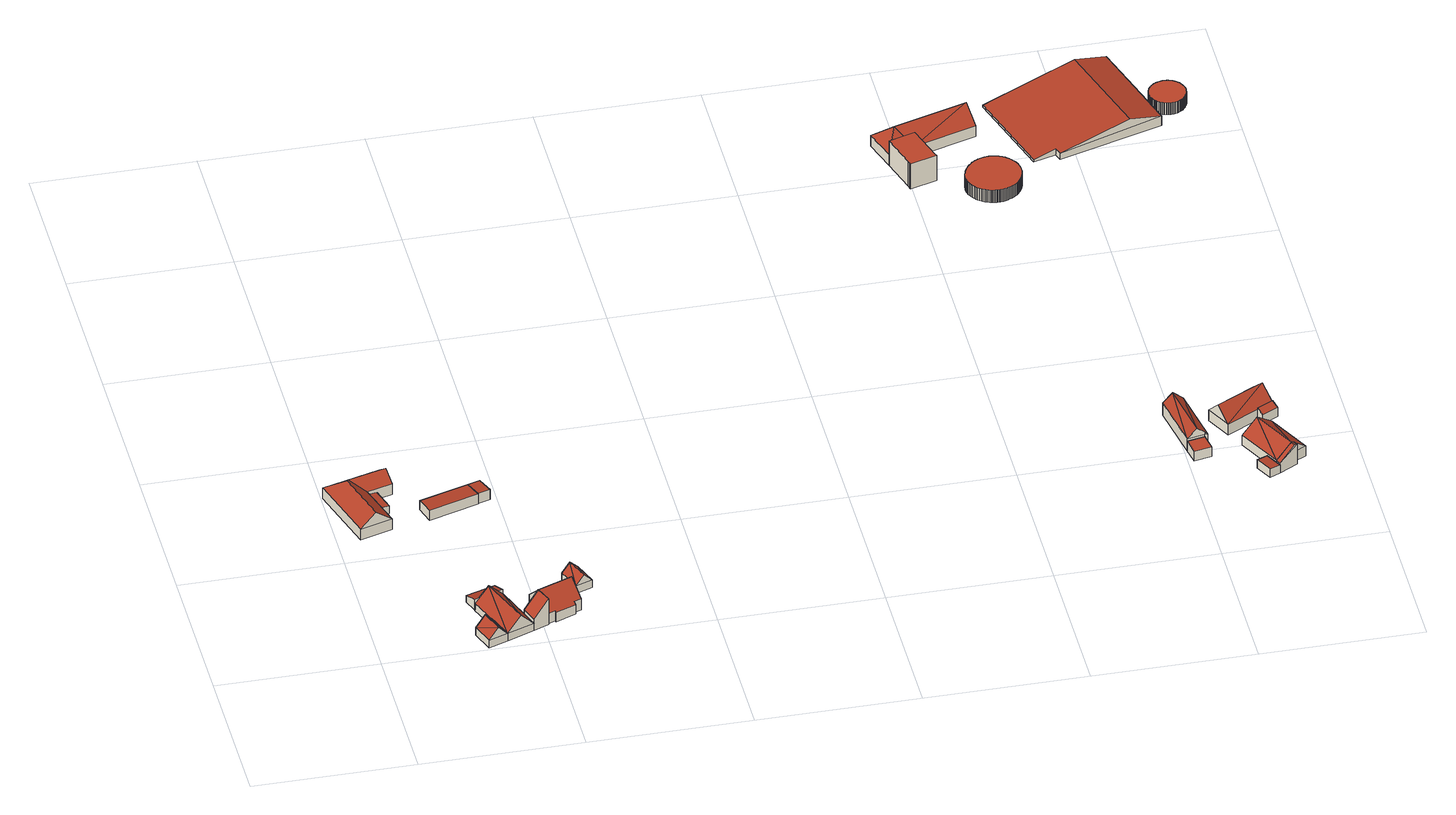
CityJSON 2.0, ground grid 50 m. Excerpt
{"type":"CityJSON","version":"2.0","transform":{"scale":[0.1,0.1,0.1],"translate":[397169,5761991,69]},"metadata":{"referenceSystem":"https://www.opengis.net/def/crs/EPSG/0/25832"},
"CityObjects":{
"building1":{"type":"Building","attributes":{"Gemeindeschluessel":"05566004","Geometrietyp2DReferenz":"3000","function":"31001_1100","roofType":"5000","measuredHeight":7.97},"address":[{"country":"Germany","locality":"Altenberge","thoroughfareNumber":"127","thoroughfareName":"Waltrup"}],"geometry":[{"type":"Solid","lod":"2","boundaries":[[[[0,1,2,3]],[[4,5,1,0]],[[6,7,5,4]],[[8,9,7,6]],[[10,11,9,8]],[[3,2,11,10]],[[12,13,10,8,14]],[[14,8,6,15]],[[6,4,15]],[[14,15,4,0,12]],[[12,0,3,13]],[[3,10,13]],[[1,5,7,9,11,2]]]],"semantics":{"surfaces":[{"type":"WallSurface"},{"type":"RoofSurface"},{"type":"GroundSurface"}],"values":[[0,0,0,0,0,0,1,1,0,1,1,0,2]]}}]},
"building2":{"type":"Building","attributes":{"Gemeindeschluessel":"05566004","Geometrietyp2DReferenz":"3000","function":"51009_1610","roofType":"2100","measuredHeight":2.98},"geometry":[{"type":"Solid","lod":"2","boundaries":[[[[16,17,9,18]],[[19,20,17,16]],[[21,22,20,19]],[[18,9,22,21]],[[19,16,18,21]],[[17,20,22,9]]]],"semantics":{"surfaces":[{"type":"WallSurface"},{"type":"RoofSurface"},{"type":"GroundSurface"}],"values":[[0,0,0,0,1,2]]}}]},
"building3":{"type":"Building","attributes":{"Gemeindeschluessel":"05566004","Geometrietyp2DReferenz":"3000","function":"31001_2700","roofType":"2100","measuredHeight":3.98},"geometry":[{"type":"Solid","lod":"2","boundaries":[[[[23,24,25,26]],[[27,28,24,23]],[[29,30,28,27]],[[26,25,30,29]],[[27,23,26,29]],[[24,28,30,25]]]],"semantics":{"surfaces":[{"type":"WallSurface"},{"type":"RoofSurface"},{"type":"GroundSurface"}],"values":[[0,0,0,0,1,2]]}}]},
"building4":{"type":"Building","attributes":{"Gemeindeschluessel":"05566004","Geometrietyp2DReferenz":"3000","function":"31001_2700"},"children":["building4-1","building4-2","building4-3"]},
"building4-1":{"type":"BuildingPart","attributes":{"roofType":"2100","measuredHeight":9.41},"parents":["building4"],"geometry":[{"type":"Solid","lod":"2","boundaries":[[[[31,32,33,34,35]],[[36,37,38,39,40]],[[35,34,37,36]],[[40,31,35,36]],[[33,38,37,34]],[[32,31,40,39]],[[33,32,39,38]]]],"semantics":{"surfaces":[{"type":"WallSurface"},{"type":"RoofSurface"},{"type":"GroundSurface"},{"type":"ClosureSurface"}],"values":[[0,0,0,1,2,0,3]]}}]},
"building4-2":{"type":"BuildingPart","attributes":{"roofType":"3100","measuredHeight":6.26},"parents":["building4"],"geometry":[{"type":"Solid","lod":"2","boundaries":[[[[41,42,43,44,45]],[[46,47,42,41]],[[48,49,50,47,46]],[[45,51,41]],[[46,52,48]],[[45,48,52]],[[52,51,45]],[[51,52,46]],[[46,41,51]],[[43,42,47,50]],[[49,48,45,44]],[[50,49,44,43]]]],"semantics":{"surfaces":[{"type":"WallSurface"},{"type":"RoofSurface"},{"type":"GroundSurface"},{"type":"ClosureSurface"}],"values":[[0,0,0,0,0,1,1,1,1,2,0,3]]}}]},
"building4-3":{"type":"BuildingPart","attributes":{"roofType":"3100","measuredHeight":7.35},"parents":["building4"],"geometry":[{"type":"Solid","lod":"2","boundaries":[[[[44,43,33,32]],[[53,54,55,56]],[[32,57,44]],[[56,58,53]],[[57,32,39,53]],[[53,58,57]],[[44,57,58]],[[58,56,49,44]],[[38,33,43,50,55,54]],[[54,53,39,38]],[[38,39,32,33]],[[50,49,56,55]],[[43,44,49,50]]]],"semantics":{"surfaces":[{"type":"WallSurface"},{"type":"RoofSurface"},{"type":"GroundSurface"},{"type":"ClosureSurface"}],"values":[[0,0,0,0,1,1,1,1,2,0,3,0,3]]}}]},
"building5":{"type":"Building","attributes":{"Gemeindeschluessel":"05566004","Geometrietyp2DReferenz":"3000","function":"31001_2700","roofType":"2100","measuredHeight":3.62},"geometry":[{"type":"Solid","lod":"2","boundaries":[[[[59,60,61,62]],[[63,64,60,59]],[[65,66,64,63]],[[62,61,66,65]],[[63,59,62,65]],[[60,64,66,61]]]],"semantics":{"surfaces":[{"type":"WallSurface"},{"type":"RoofSurface"},{"type":"GroundSurface"}],"values":[[0,0,0,0,1,2]]}}]},
"building6":{"type":"Building","attributes":{"Gemeindeschluessel":"05566004","Geometrietyp2DReferenz":"3000","function":"31001_1000","roofType":"3100","measuredHeight":8.98},"geometry":[{"type":"Solid","lod":"2","boundaries":[[[[67,68,69,70]],[[71,72,68,67]],[[73,74,72,71]],[[75,76,74,73]],[[77,78,76,75]],[[79,80,78,77]],[[81,82,80,79]],[[83,84,82,81]],[[85,86,84,83]],[[87,88,86,85]],[[89,90,88,87]],[[91,92,90,89]],[[93,94,92,91]],[[95,96,94,93]],[[70,69,96,95]],[[89,87,85,83,81,79,77,75,91]],[[73,71,67,70,95,93,91,75]],[[68,72,74,76,78,80,82,84,86,88,90,92,94,96,69]]]],"semantics":{"surfaces":[{"type":"WallSurface"},{"type":"RoofSurface"},{"type":"GroundSurface"}],"values":[[0,0,0,0,0,0,0,0,0,0,0,0,0,0,0,1,1,2]]}}]},
"building7":{"type":"Building","attributes":{"Gemeindeschluessel":"05566004","Geometrietyp2DReferenz":"3000","function":"31001_2700","roofType":"2100","measuredHeight":3.53},"geometry":[{"type":"Solid","lod":"2","boundaries":[[[[97,98,99,100]],[[101,102,98,97]],[[62,103,102,101]],[[100,99,103,62]],[[101,97,100,62]],[[98,102,103,99]]]],"semantics":{"surfaces":[{"type":"WallSurface"},{"type":"RoofSurface"},{"type":"GroundSurface"}],"values":[[0,0,0,0,1,2]]}}]},
"building8":{"type":"Building","attributes":{"Gemeindeschluessel":"05566004","Geometrietyp2DReferenz":"3000","function":"31001_2460","roofType":"3100","measuredHeight":5.51},"geometry":[{"type":"Solid","lod":"2","boundaries":[[[[104,105,106,107]],[[108,109,105,104]],[[110,111,109,108]],[[107,106,111,110]],[[104,112,108]],[[110,113,107]],[[112,104,107]],[[107,113,112]],[[108,112,113]],[[113,110,108]],[[105,109,111,106]]]],"semantics":{"surfaces":[{"type":"WallSurface"},{"type":"RoofSurface"},{"type":"GroundSurface"}],"values":[[0,0,0,0,0,0,1,1,1,1,2]]}}]},
"building9":{"type":"Building","attributes":{"name":"Rickels","Gemeindeschluessel":"05566004","Geometrietyp2DReferenz":"3000","function":"31001_1100","roofType":"9999","measuredHeight":9},"address":[{"country":"Germany","locality":"Altenberge","thoroughfareNumber":"126","thoroughfareName":"Waltrup"}],"geometry":[{"type":"Solid","lod":"2","boundaries":[[[[114,115,116,117,118,119,120,121,122]],[[120,123,124,121]],[[119,125,123,120]],[[118,126,125,119]],[[117,127,126,118]],[[116,128,127,117]],[[115,129,128,116]],[[114,130,129,115]],[[122,131,130,114]],[[121,124,131,122]],[[123,125,126,127,128,129,130,131,124]]]],"semantics":{"surfaces":[{"type":"RoofSurface"},{"type":"WallSurface"},{"type":"GroundSurface"}],"values":[[0,1,1,1,1,1,1,1,1,1,2]]}}]},
"building10":{"type":"Building","attributes":{"Gemeindeschluessel":"05566004","Geometrietyp2DReferenz":"3000","function":"31001_2460","roofType":"1000","measuredHeight":3.46},"geometry":[{"type":"Solid","lod":"2","boundaries":[[[[132,133,134,135]],[[136,137,133,132]],[[138,139,137,136]],[[135,134,139,138]],[[136,132,135,138]],[[133,137,139,134]]]],"semantics":{"surfaces":[{"type":"WallSurface"},{"type":"RoofSurface"},{"type":"GroundSurface"}],"values":[[0,0,0,0,1,2]]}}]},
"building11":{"type":"Building","attributes":{"Gemeindeschluessel":"05566004","Geometrietyp2DReferenz":"3000","function":"31001_2700","roofType":"3100","measuredHeight":7.21},"geometry":[{"type":"Solid","lod":"2","boundaries":[[[[140,141,142,143]],[[144,145,141,140]],[[146,133,145,144]],[[147,134,133,146]],[[143,142,134,147]],[[148,149,147]],[[143,147,149]],[[150,144,140,148]],[[149,148,140]],[[150,148,147,146]],[[150,146,144]],[[149,140,143]],[[141,145,133,134,142]]]],"semantics":{"surfaces":[{"type":"WallSurface"},{"type":"RoofSurface"},{"type":"GroundSurface"}],"values":[[0,0,0,0,0,1,1,1,1,0,0,0,2]]}}]},
"building12":{"type":"Building","attributes":{"Gemeindeschluessel":"05566004","Geometrietyp2DReferenz":"3000","function":"31001_2700","roofType":"5000","measuredHeight":8.75},"geometry":[{"type":"Solid","lod":"2","boundaries":[[[[151,152,153,154]],[[155,156,152,151]],[[157,158,156,155]],[[159,160,158,157]],[[154,153,160,159]],[[161,154,162]],[[159,157,163]],[[159,163,162]],[[162,154,159]],[[162,163,155]],[[161,162,155]],[[155,151,161]],[[154,161,151]],[[155,163,157]],[[152,156,158,160,153]]]],"semantics":{"surfaces":[{"type":"WallSurface"},{"type":"RoofSurface"},{"type":"GroundSurface"}],"values":[[0,0,0,0,0,1,1,1,1,1,1,1,0,0,2]]}}]},
"building13":{"type":"Building","attributes":{"Gemeindeschluessel":"05566004","Geometrietyp2DReferenz":"3000","function":"51003_1201","roofType":"1000","measuredHeight":4.33},"geometry":[{"type":"Solid","lod":"2","boundaries":[[[[164,165,166,167]],[[168,169,165,164]],[[170,171,169,168]],[[172,173,171,170]],[[174,175,173,172]],[[176,177,175,174]],[[178,179,177,176]],[[180,181,179,178]],[[182,183,181,180]],[[184,185,183,182]],[[186,187,185,184]],[[188,189,187,186]],[[190,191,189,188]],[[192,193,191,190]],[[194,195,193,192]],[[196,197,195,194]],[[198,199,197,196]],[[200,201,199,198]],[[202,203,201,200]],[[204,205,203,202]],[[206,207,205,204]],[[208,209,207,206]],[[210,211,209,208]],[[212,213,211,210]],[[214,215,213,212]],[[216,217,215,214]],[[218,219,217,216]],[[220,221,219,218]],[[222,223,221,220]],[[224,225,223,222]],[[226,227,225,224]],[[228,229,227,226]],[[230,231,229,228]],[[232,233,231,230]],[[234,235,233,232]],[[236,237,235,234]],[[238,239,237,236]],[[240,241,239,238]],[[242,243,241,240]],[[244,245,243,242]],[[246,247,245,244]],[[248,249,247,246]],[[250,251,249,248]],[[252,253,251,250]],[[254,255,253,252]],[[256,257,255,254]],[[258,259,257,256]],[[260,261,259,258]],[[262,263,261,260]],[[264,265,263,262]],[[266,267,265,264]],[[268,269,267,266]],[[270,271,269,268]],[[272,273,271,270]],[[274,275,273,272]],[[276,277,275,274]],[[278,279,277,276]],[[280,281,279,278]],[[282,283,281,280]],[[284,285,283,282]],[[286,287,285,284]],[[288,289,287,286]],[[290,291,289,288]],[[292,293,291,290]],[[294,295,293,292]],[[296,297,295,294]],[[298,299,297,296]],[[300,301,299,298]],[[302,303,301,300]],[[304,305,303,302]],[[306,307,305,304]],[[308,309,307,306]],[[310,311,309,308]],[[312,313,311,310]],[[314,315,313,312]],[[316,317,315,314]],[[318,319,317,316]],[[320,321,319,318]],[[322,323,321,320]],[[324,325,323,322]],[[326,327,325,324]],[[328,329,327,326]],[[330,331,329,328]],[[332,333,331,330]],[[334,335,333,332]],[[336,337,335,334]],[[338,339,337,336]],[[340,341,339,338]],[[342,343,341,340]],[[344,345,343,342]],[[346,347,345,344]],[[348,349,347,346]],[[350,351,349,348]],[[352,353,351,350]],[[354,355,353,352]],[[356,357,355,354]],[[358,359,357,356]],[[360,361,359,358]],[[362,363,361,360]],[[167,166,363,362]],[[360,358,356,354,352,350,348,346,344,342,340,338,336,334,332,330,328,326,324,322,320,318,316,314,312,310,308,306,304,302,300,298,296,294,292,290,288,286,284,282,280,278,276,274,272,270,268,266,264,262,260,258,256,254,252,250,248,246,244,242,240,238,236,234,232,230,228,226,224,222,220,218,216,214,212,210,208,206,204,202,200,198,196,194,192,190,188,186,184,182,180,178,176,174,172,170,168,164,167,362]],[[165,169,171,173,175,177,179,181,183,185,187,189,191,193,195,197,199,201,203,205,207,209,211,213,215,217,219,221,223,225,227,229,231,233,235,237,239,241,243,245,247,249,251,253,255,257,259,261,263,265,267,269,271,273,275,277,279,281,283,285,287,289,291,293,295,297,299,301,303,305,307,309,311,313,315,317,319,321,323,325,327,329,331,333,335,337,339,341,343,345,347,349,351,353,355,357,359,361,363,166]]]],"semantics":{"surfaces":[{"type":"WallSurface"},{"type":"RoofSurface"},{"type":"GroundSurface"}],"values":[[0,0,0,0,0,0,0,0,0,0,0,0,0,0,0,0,0,0,0,0,0,0,0,0,0,0,0,0,0,0,0,0,0,0,0,0,0,0,0,0,0,0,0,0,0,0,0,0,0,0,0,0,0,0,0,0,0,0,0,0,0,0,0,0,0,0,0,0,0,0,0,0,0,0,0,0,0,0,0,0,0,0,0,0,0,0,0,0,0,0,0,0,0,0,0,0,0,0,0,0,1,2]]}}]},
"building14":{"type":"Building","attributes":{"Gemeindeschluessel":"05566004","Geometrietyp2DReferenz":"3000","function":"51009_1610","roofType":"2100","measuredHeight":3.12},"geometry":[{"type":"Solid","lod":"2","boundaries":[[[[364,365,366,367]],[[368,369,365,364]],[[370,371,369,368]],[[367,366,371,370]],[[368,364,367,370]],[[365,369,371,366]]]],"semantics":{"surfaces":[{"type":"WallSurface"},{"type":"RoofSurface"},{"type":"GroundSurface"}],"values":[[0,0,0,0,1,2]]}}]},
"building15":{"type":"Building","attributes":{"Gemeindeschluessel":"05566004","Geometrietyp2DReferenz":"3000","function":"31001_1100"},"address":[{"country":"Germany","locality":"Altenberge","thoroughfareNumber":"129","thoroughfareName":"Waltrup"}],"children":["building15-1","building15-2"]},
"building15-1":{"type":"BuildingPart","attributes":{"roofType":"3100","measuredHeight":7.49},"parents":["building15"],"geometry":[{"type":"Solid","lod":"2","boundaries":[[[[372,373,374,375,376,377]],[[378,369,373,372]],[[379,380,369,378]],[[372,381,378]],[[377,382,383,381,372]],[[378,381,383,384,379]],[[373,369,380,374]],[[385,377,376]],[[380,379,384,375,374]],[[384,385,376,375]],[[377,385,382]],[[382,385,384,383]]]],"semantics":{"surfaces":[{"type":"WallSurface"},{"type":"RoofSurface"},{"type":"GroundSurface"},{"type":"ClosureSurface"}],"values":[[0,0,0,0,1,1,2,0,3,3,0,3]]}}]},
"building15-2":{"type":"BuildingPart","attributes":{"roofType":"3100","measuredHeight":7.6},"parents":["building15"],"geometry":[{"type":"Solid","lod":"2","boundaries":[[[[375,374,386,387]],[[388,389,380,379,390]],[[391,392,389,388]],[[387,386,392,391]],[[393,382,385,376,387,391]],[[394,393,391]],[[393,394,390]],[[388,390,394]],[[376,375,387]],[[391,388,394]],[[374,380,389,392,386]],[[384,390,379]],[[374,375,384,379,380]],[[383,382,393,390,384]],[[375,376,385,384]],[[385,382,383,384]]]],"semantics":{"surfaces":[{"type":"WallSurface"},{"type":"RoofSurface"},{"type":"GroundSurface"},{"type":"ClosureSurface"}],"values":[[0,0,0,0,1,1,1,1,0,0,2,0,3,0,3,3]]}}]},
"building16":{"type":"Building","attributes":{"Gemeindeschluessel":"05566004","Geometrietyp2DReferenz":"3000","function":"31001_2700"},"children":["building16-1","building16-2"]},
"building16-1":{"type":"BuildingPart","attributes":{"roofType":"2100","measuredHeight":4.46},"parents":["building16"],"geometry":[{"type":"Solid","lod":"2","boundaries":[[[[395,396,397,398,399]],[[400,401,402,403,404]],[[399,398,401,400]],[[404,395,399,400]],[[397,402,401,398]],[[396,395,404,403]],[[402,397,396,403]]]],"semantics":{"surfaces":[{"type":"WallSurface"},{"type":"RoofSurface"},{"type":"GroundSurface"},{"type":"ClosureSurface"}],"values":[[0,0,0,1,2,0,3]]}}]},
"building16-2":{"type":"BuildingPart","attributes":{"roofType":"3100","measuredHeight":8.21},"parents":["building16"],"geometry":[{"type":"Solid","lod":"2","boundaries":[[[[403,402,405,406]],[[407,408,397,396]],[[409,410,408,407]],[[406,405,410,409]],[[411,412,406]],[[406,409,411]],[[407,396,403,412]],[[412,411,407]],[[411,409,407]],[[412,403,406]],[[402,397,408,410,405]],[[402,403,396,397]]]],"semantics":{"surfaces":[{"type":"WallSurface"},{"type":"RoofSurface"},{"type":"GroundSurface"},{"type":"ClosureSurface"}],"values":[[0,0,0,0,1,1,1,1,0,0,2,3]]}}]},
"building17":{"type":"Building","attributes":{"Gemeindeschluessel":"05566004","Geometrietyp2DReferenz":"3000","function":"31001_2700","roofType":"5000","measuredHeight":6.17},"geometry":[{"type":"Solid","lod":"2","boundaries":[[[[413,414,415,416]],[[417,418,414,413]],[[419,420,418,417]],[[421,422,420,419]],[[423,424,422,421]],[[416,415,424,423]],[[419,417,425,426]],[[426,425,413,416,423,421]],[[413,425,417]],[[419,426,421]],[[414,418,420,422,424,415]]]],"semantics":{"surfaces":[{"type":"WallSurface"},{"type":"RoofSurface"},{"type":"GroundSurface"}],"values":[[0,0,0,0,0,0,1,1,0,0,2]]}}]},
"building18":{"type":"Building","attributes":{"Gemeindeschluessel":"05566004","Geometrietyp2DReferenz":"3000","function":"51003_1201","roofType":"1000","measuredHeight":4.22},"geometry":[{"type":"Solid","lod":"2","boundaries":[[[[427,428,429,430]],[[431,432,428,427]],[[433,434,432,431]],[[435,436,434,433]],[[437,438,436,435]],[[439,440,438,437]],[[441,442,440,439]],[[443,444,442,441]],[[445,446,444,443]],[[447,448,446,445]],[[449,450,448,447]],[[451,452,450,449]],[[453,454,452,451]],[[455,456,454,453]],[[457,458,456,455]],[[459,460,458,457]],[[461,462,460,459]],[[463,464,462,461]],[[465,466,464,463]],[[467,468,466,465]],[[469,470,468,467]],[[471,472,470,469]],[[473,474,472,471]],[[475,476,474,473]],[[477,478,476,475]],[[479,480,478,477]],[[481,482,480,479]],[[483,484,482,481]],[[485,486,484,483]],[[487,488,486,485]],[[489,490,488,487]],[[491,492,490,489]],[[493,494,492,491]],[[495,496,494,493]],[[497,498,496,495]],[[499,500,498,497]],[[501,502,500,499]],[[503,504,502,501]],[[505,506,504,503]],[[507,508,506,505]],[[509,510,508,507]],[[511,512,510,509]],[[513,514,512,511]],[[515,516,514,513]],[[517,518,516,515]],[[519,520,518,517]],[[521,522,520,519]],[[523,524,522,521]],[[525,526,524,523]],[[527,528,526,525]],[[529,530,528,527]],[[531,532,530,529]],[[533,534,532,531]],[[535,536,534,533]],[[537,538,536,535]],[[539,540,538,537]],[[541,542,540,539]],[[543,544,542,541]],[[545,546,544,543]],[[547,548,546,545]],[[549,550,548,547]],[[551,552,550,549]],[[553,554,552,551]],[[555,556,554,553]],[[557,558,556,555]],[[559,560,558,557]],[[561,562,560,559]],[[563,564,562,561]],[[565,566,564,563]],[[567,568,566,565]],[[569,570,568,567]],[[571,572,570,569]],[[573,574,572,571]],[[575,576,574,573]],[[577,578,576,575]],[[579,580,578,577]],[[581,582,580,579]],[[583,584,582,581]],[[585,586,584,583]],[[587,588,586,585]],[[589,590,588,587]],[[591,592,590,589]],[[593,594,592,591]],[[595,596,594,593]],[[597,598,596,595]],[[599,600,598,597]],[[601,602,600,599]],[[603,604,602,601]],[[605,606,604,603]],[[607,608,606,605]],[[609,610,608,607]],[[611,612,610,609]],[[613,614,612,611]],[[615,616,614,613]],[[617,618,616,615]],[[619,620,618,617]],[[621,622,620,619]],[[623,624,622,621]],[[625,626,624,623]],[[627,628,626,625]],[[430,429,628,627]],[[625,623,621,619,617,615,613,611,609,607,605,603,601,599,597,595,593,591,589,587,585,583,581,579,577,575,573,571,569,567,565,563,561,559,557,555,553,551,549,547,545,543,541,539,537,535,533,531,529,527,525,523,521,519,517,515,513,511,509,507,505,503,501,499,497,495,493,491,489,487,485,483,481,479,477,475,473,471,469,467,465,463,461,459,457,455,453,451,449,447,445,443,441,439,437,435,433,431,427,430,627]],[[428,432,434,436,438,440,442,444,446,448,450,452,454,456,458,460,462,464,466,468,470,472,474,476,478,480,482,484,486,488,490,492,494,496,498,500,502,504,506,508,510,512,514,516,518,520,522,524,526,528,530,532,534,536,538,540,542,544,546,548,550,552,554,556,558,560,562,564,566,568,570,572,574,576,578,580,582,584,586,588,590,592,594,596,598,600,602,604,606,608,610,612,614,616,618,620,622,624,626,628,429]]]],"semantics":{"surfaces":[{"type":"WallSurface"},{"type":"RoofSurface"},{"type":"GroundSurface"}],"values":[[0,0,0,0,0,0,0,0,0,0,0,0,0,0,0,0,0,0,0,0,0,0,0,0,0,0,0,0,0,0,0,0,0,0,0,0,0,0,0,0,0,0,0,0,0,0,0,0,0,0,0,0,0,0,0,0,0,0,0,0,0,0,0,0,0,0,0,0,0,0,0,0,0,0,0,0,0,0,0,0,0,0,0,0,0,0,0,0,0,0,0,0,0,0,0,0,0,0,0,0,0,1,2]]}}]}
},
"vertices":[
[4,818,50],[4,818,12],[69,597,12],[69,597,50],[184,868,50],[184,868,12],[206,793,50],[206,793,12],[127,771,50],[127,771,12],[170,627,50],[170,627,12],[69,782,91],[119,612,92],[78,798,81],[195,831,81],
[156,779,39],[156,779,12],[127,771,42],[178,706,39],[178,706,12],[149,697,42],[149,697,12],
[410,225,49],[410,225,10],[395,268,10],[395,268,35],[321,196,49],[321,196,10],[305,239,35],[305,239,10],
[468,64,49],[468,64,35],[468,64,9],[516,82,9],[516,82,103],[496,132,103],[496,132,9],[450,115,9],[450,115,35],[450,115,50],
[323,8,36],[323,8,9],[383,31,9],[383,31,35],[383,31,36],[298,78,36],[298,78,9],[357,100,36],[357,100,35],[357,100,9],[353,19,71],[328,89,71],
[410,225,35],[410,225,9],[321,196,9],[321,196,35],[426,47,82],[366,211,82],
[439,690,52],[439,690,16],[420,747,16],[420,747,48],[285,642,52],[285,642,16],[267,700,48],[267,700,16],
[538,86,46],[538,86,13],[602,110,13],[602,110,46],[537,90,50],[537,90,13],[516,82,50],[516,82,13],[497,132,103],[497,132,13],[496,132,102],[496,132,13],[479,178,54],[479,178,13],[514,192,53],[514,192,13],[511,199,46],[511,199,13],[548,213,46],[548,213,13],[551,206,53],[551,206,13],[586,219,53],[586,219,13],[604,173,103],[604,173,13],[622,126,53],[622,126,13],[600,118,53],[600,118,13],
[477,702,53],[477,702,17],[458,759,17],[458,759,48],[439,690,53],[439,690,17],[420,747,17],
[676,223,43],[676,223,16],[649,295,16],[649,295,43],[624,204,43],[624,204,16],[597,275,43],[597,275,16],[650,214,71],[623,285,71],
[1989,1903,119],[1988,1902,119],[1990,1898,119],[2073,1923,119],[2072,1927,119],[2071,1927,119],[2035,2047,119],[1953,2022,119],[1986,1913,119],[2035,2047,29],[1953,2022,29],[2071,1927,29],[2072,1927,29],[2073,1923,29],[1990,1898,29],[1988,1902,29],[1989,1903,29],[1986,1913,29],
[2562,515,48],[2562,515,13],[2507,505,13],[2507,505,48],[2571,462,48],[2571,462,13],[2517,452,48],[2517,452,13],
[2539,702,56],[2539,702,13],[2475,691,13],[2475,691,56],[2571,516,56],[2571,516,13],[2562,515,56],[2507,505,56],[2539,511,85],[2507,696,85],[2562,515,65],
[1922,2125,68],[1922,2125,30],[1953,2022,30],[1953,2022,68],[2198,2208,68],[2198,2208,30],[2229,2105,68],[2229,2105,30],[2035,2047,68],[2035,2047,30],[1922,2125,69],[1983,2088,118],[2213,2157,118],
[2144,1857,76],[2144,1857,32],[2144,1851,32],[2144,1851,76],[2145,1863,76],[2145,1863,32],[2145,1868,76],[2145,1868,32],[2146,1874,76],[2146,1874,32],[2148,1879,76],[2148,1879,32],[2149,1883,76],[2149,1883,32],[2151,1888,76],[2151,1888,32],[2153,1892,76],[2153,1892,32],[2155,1896,76],[2155,1896,32],[2157,1900,76],[2157,1900,32],[2159,1903,76],[2159,1903,32],[2162,1907,76],[2162,1907,32],[2164,1910,76],[2164,1910,32],[2167,1913,76],[2167,1913,32],[2170,1916,76],[2170,1916,32],[2173,1919,76],[2173,1919,32],[2176,1922,76],[2176,1922,32],[2180,1926,76],[2180,1926,32],[2184,1929,76],[2184,1929,32],[2188,1931,76],[2188,1931,32],[2193,1934,76],[2193,1934,32],[2198,1937,76],[2198,1937,32],[2204,1939,76],[2204,1939,32],[2209,1941,76],[2209,1941,32],[2214,1942,76],[2214,1942,32],[2219,1943,76],[2219,1943,32],[2226,1944,76],[2226,1944,32],[2232,1944,76],[2232,1944,32],[2239,1944,76],[2239,1944,32],[2245,1943,76],[2245,1943,32],[2250,1942,76],[2250,1942,32],[2256,1940,76],[2256,1940,32],[2261,1938,76],[2261,1938,32],[2266,1936,76],[2266,1936,32],[2270,1934,76],[2270,1934,32],[2274,1931,76],[2274,1931,32],[2278,1929,76],[2278,1929,32],[2281,1926,76],[2281,1926,32],[2285,1923,76],[2285,1923,32],[2288,1921,76],[2288,1921,32],[2290,1918,76],[2290,1918,32],[2293,1915,76],[2293,1915,32],[2295,1912,76],[2295,1912,32],[2297,1909,76],[2297,1909,32],[2300,1906,76],[2300,1906,32],[2302,1902,76],[2302,1902,32],[2304,1898,76],[2304,1898,32],[2306,1894,76],[2306,1894,32],[2308,1890,76],[2308,1890,32],[2309,1885,76],[2309,1885,32],[2310,1880,76],[2310,1880,32],[2311,1875,76],[2311,1875,32],[2312,1869,76],[2312,1869,32],[2312,1863,76],[2312,1863,32],[2312,1857,76],[2312,1857,32],[2312,1851,76],[2312,1851,32],[2310,1845,76],[2310,1845,32],[2309,1838,76],[2309,1838,32],[2307,1833,76],[2307,1833,32],[2305,1827,76],[2305,1827,32],[2301,1821,76],[2301,1821,32],[2298,1815,76],[2298,1815,32],[2294,1809,76],[2294,1809,32],[2289,1804,76],[2289,1804,32],[2285,1799,76],[2285,1799,32],[2280,1795,76],[2280,1795,32],[2275,1792,76],[2275,1792,32],[2270,1789,76],[2270,1789,32],[2265,1786,76],[2265,1786,32],[2260,1784,76],[2260,1784,32],[2255,1782,76],[2255,1782,32],[2250,1780,76],[2250,1780,32],[2246,1779,76],[2246,1779,32],[2241,1778,76],[2241,1778,32],[2237,1778,76],[2237,1778,32],[2232,1777,76],[2232,1777,32],[2228,1777,76],[2228,1777,32],[2224,1777,76],[2224,1777,32],[2221,1777,76],[2221,1777,32],[2217,1778,76],[2217,1778,32],[2213,1778,76],[2213,1778,32],[2209,1779,76],[2209,1779,32],[2205,1780,76],[2205,1780,32],[2201,1781,76],[2201,1781,32],[2196,1783,76],[2196,1783,32],[2192,1785,76],[2192,1785,32],[2187,1787,76],[2187,1787,32],[2183,1790,76],[2183,1790,32],[2178,1793,76],[2178,1793,32],[2174,1796,76],[2174,1796,32],[2169,1800,76],[2169,1800,32],[2165,1804,76],[2165,1804,32],[2161,1809,76],[2161,1809,32],[2157,1814,76],[2157,1814,32],[2153,1820,76],[2153,1820,32],[2150,1826,76],[2150,1826,32],[2148,1833,76],[2148,1833,32],[2146,1839,76],[2146,1839,32],[2144,1846,76],[2144,1846,32],
[2718,381,52],[2718,381,24],[2685,364,24],[2685,364,55],[2745,328,52],[2745,328,24],[2712,312,55],[2712,312,24],
[2803,358,95],[2803,358,24],[2796,372,24],[2796,372,59],[2796,372,93],[2796,372,95],[2745,328,58],[2738,342,58],[2738,342,24],[2794,353,99],[2791,370,97],[2786,367,99],[2738,343,59],[2794,371,94],
[2836,393,24],[2836,393,59],[2666,484,59],[2666,484,24],[2738,342,59],[2765,534,59],[2765,534,24],[2787,368,100],[2716,509,100],
[2736,593,67],[2736,593,61],[2736,593,23],[2747,572,23],[2747,572,56],[2797,597,56],[2797,597,23],[2786,618,23],[2786,618,61],[2786,618,68],
[2744,702,23],[2744,702,61],[2638,542,61],[2638,542,23],[2597,623,61],[2597,623,23],[2617,582,105],[2765,660,105],
[2278,2232,44],[2278,2232,36],[2365,1940,36],[2365,1940,44],[2671,2351,71],[2671,2351,36],[2766,2033,71],[2766,2033,36],[2443,1936,57],[2443,1936,36],[2436,1961,57],[2436,1961,36],[2571,2321,98],[2666,2003,98],
[2781,2179,84],[2781,2179,42],[2779,2177,42],[2779,2177,84],[2783,2179,84],[2783,2179,42],[2786,2180,84],[2786,2180,42],[2787,2181,84],[2787,2181,42],[2792,2182,84],[2792,2182,42],[2796,2183,84],[2796,2183,42],[2797,2183,84],[2797,2183,42],[2802,2184,84],[2802,2184,42],[2808,2184,84],[2808,2184,42],[2813,2183,84],[2813,2183,42],[2814,2183,84],[2814,2183,42],[2819,2182,84],[2819,2182,42],[2820,2181,84],[2820,2181,42],[2825,2180,84],[2825,2180,42],[2830,2178,84],[2830,2178,42],[2831,2177,84],[2831,2177,42],[2834,2175,84],[2834,2175,42],[2836,2174,84],[2836,2174,42],[2839,2171,84],[2839,2171,42],[2840,2171,84],[2840,2171,42],[2844,2167,84],[2844,2167,42],[2845,2166,84],[2845,2166,42],[2848,2163,84],[2848,2163,42],[2849,2161,84],[2849,2161,42],[2851,2158,84],[2851,2158,42],[2852,2157,84],[2852,2157,42],[2854,2153,84],[2854,2153,42],[2856,2148,84],[2856,2148,42],[2858,2143,84],[2858,2143,42],[2859,2138,84],[2859,2138,42],[2860,2133,84],[2860,2133,42],[2860,2129,84],[2860,2129,42],[2860,2124,84],[2860,2124,42],[2859,2120,84],[2859,2120,42],[2859,2116,84],[2859,2116,42],[2858,2113,84],[2858,2113,42],[2856,2109,84],[2856,2109,42],[2855,2106,84],[2855,2106,42],[2854,2103,84],[2854,2103,42],[2852,2100,84],[2852,2100,42],[2851,2098,84],[2851,2098,42],[2849,2095,84],[2849,2095,42],[2847,2092,84],[2847,2092,42],[2844,2090,84],[2844,2090,42],[2842,2087,84],[2842,2087,42],[2839,2085,84],[2839,2085,42],[2835,2082,84],[2835,2082,42],[2832,2080,84],[2832,2080,42],[2827,2078,84],[2827,2078,42],[2823,2076,84],[2823,2076,42],[2818,2074,84],[2818,2074,42],[2813,2073,84],[2813,2073,42],[2808,2073,84],[2808,2073,42],[2803,2073,84],[2803,2073,42],[2802,2073,84],[2802,2073,42],[2798,2073,84],[2798,2073,42],[2796,2073,84],[2796,2073,42],[2792,2074,84],[2792,2074,42],[2791,2074,84],[2791,2074,42],[2785,2076,84],[2785,2076,42],[2784,2076,84],[2784,2076,42],[2780,2078,84],[2780,2078,42],[2779,2079,84],[2779,2079,42],[2775,2081,84],[2775,2081,42],[2774,2082,84],[2774,2082,42],[2770,2085,84],[2770,2085,42],[2766,2088,84],[2766,2088,42],[2765,2089,84],[2765,2089,42],[2762,2093,84],[2762,2093,42],[2761,2093,84],[2761,2093,42],[2758,2098,84],[2758,2098,42],[2755,2102,84],[2755,2102,42],[2755,2103,84],[2755,2103,42],[2753,2107,84],[2753,2107,42],[2753,2108,84],[2753,2108,42],[2751,2112,84],[2751,2112,42],[2750,2117,84],[2750,2117,42],[2750,2118,84],[2750,2118,42],[2749,2121,84],[2749,2121,42],[2749,2123,84],[2749,2123,42],[2749,2126,84],[2749,2126,42],[2749,2128,84],[2749,2128,42],[2749,2131,84],[2749,2131,42],[2749,2135,84],[2749,2135,42],[2750,2139,84],[2750,2139,42],[2751,2143,84],[2751,2143,42],[2752,2146,84],[2752,2146,42],[2753,2150,84],[2753,2150,42],[2755,2153,84],[2755,2153,42],[2755,2154,84],[2755,2154,42],[2756,2156,84],[2756,2156,42],[2758,2158,84],[2758,2158,42],[2758,2159,84],[2758,2159,42],[2760,2162,84],[2760,2162,42],[2762,2164,84],[2762,2164,42],[2765,2167,84],[2765,2167,42],[2768,2170,84],[2768,2170,42],[2771,2172,84],[2771,2172,42],[2774,2175,84],[2774,2175,42],[2777,2176,84],[2777,2176,42]
]}
